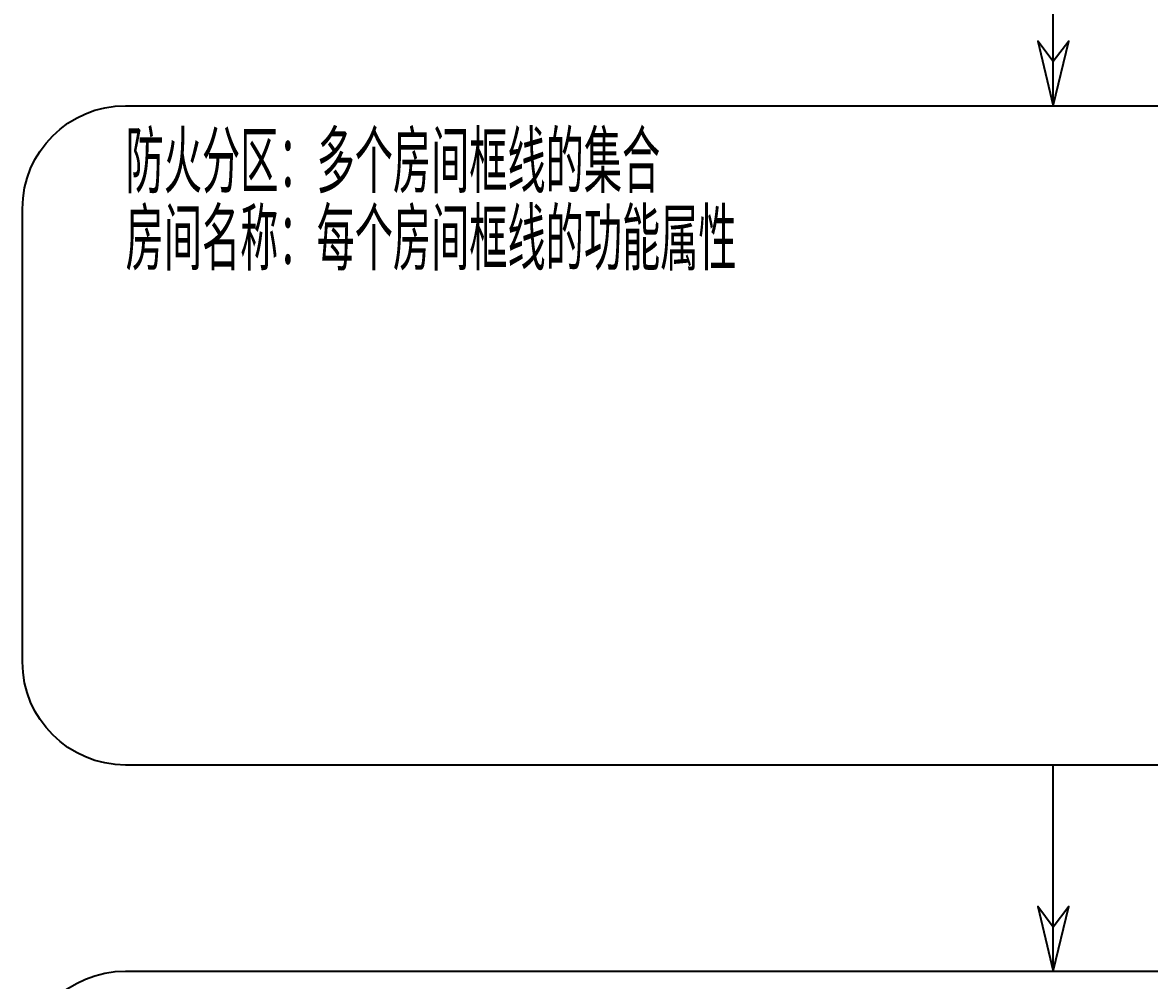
# Model space of a CAD drawing. Header units: millimetres. Extents: x -77018 to 517482, y 243785 to 1580285.
# Drawn here: x 55232 to 164569, y 1040372 to 1133355 of the extents above; entities that cross this region are included whole.
import ezdxf
from ezdxf.enums import TextEntityAlignment as Align

# ---------------------------------------------------------------- set-up
doc = ezdxf.new("R2010")
doc.units = ezdxf.units.MM
doc.header["$LTSCALE"] = 1000
doc.layers.add('E-UNIV-DIAG', color=2, linetype='Continuous')
doc.layers.add('E-UNIV-NOTE', color=6, linetype='Continuous')
doc.styles.add('TH-STYLE3', font='tssdeng.shx', dxfattribs={"width": 0.65, "bigfont": 'tssdchn.shx'})

msp = doc.modelspace()

# ---------------------------------------------------------------- linework, layer by layer
at = {"layer": 'E-UNIV-DIAG'}
for points in [[(155232, 1125284.8), (155232, 1145284.8)], [(155232, 1125284.8), (156732, 1131561), (155232, 1129561), (153732, 1131561), (155232, 1125284.8)], [(155232, 1041284.8), (155232, 1061284.8)], [(155232, 1041284.8), (156732, 1047561), (155232, 1045561), (153732, 1047561), (155232, 1041284.8)]]:
    msp.add_lwpolyline(points, dxfattribs=at)
at = {"layer": 'E-UNIV-DIAG', "color": 3}
msp.add_lwpolyline([(245232, 1061284.8), (65232, 1061284.8, -0.41421356), (55232, 1071284.8), (55232, 1115284.8, -0.41421356), (65232, 1125284.8), (245232, 1125284.8, -0.41421356), (255232, 1115284.8), (255232, 1071284.8, -0.41421356)], format="xyb", close=True, dxfattribs=at)
at = {"layer": 'E-UNIV-DIAG'}
msp.add_lwpolyline([(245232, 1009284.8), (65232, 1009284.8, -0.41421356), (55232, 1019284.8), (55232, 1031284.8, -0.41421356), (65232, 1041284.8), (245232, 1041284.8, -0.41421356), (255232, 1031284.8), (255232, 1019284.8, -0.41421356)], format="xyb", close=True, dxfattribs=at)

# ---------------------------------------------------------------- texts
at = {"layer": 'E-UNIV-NOTE', "style": 'TH-STYLE3', "width": 0.65}
for s, p in [('防火分区：多个房间框线的集合', (65232, 1119784.8)), ('房间名称：每个房间框线的功能属性', (65232, 1112284.8))]:
    msp.add_text(s, height=6000, dxfattribs=at).set_placement(p, align=Align.MIDDLE_LEFT)

doc.saveas('drawing.dxf')
